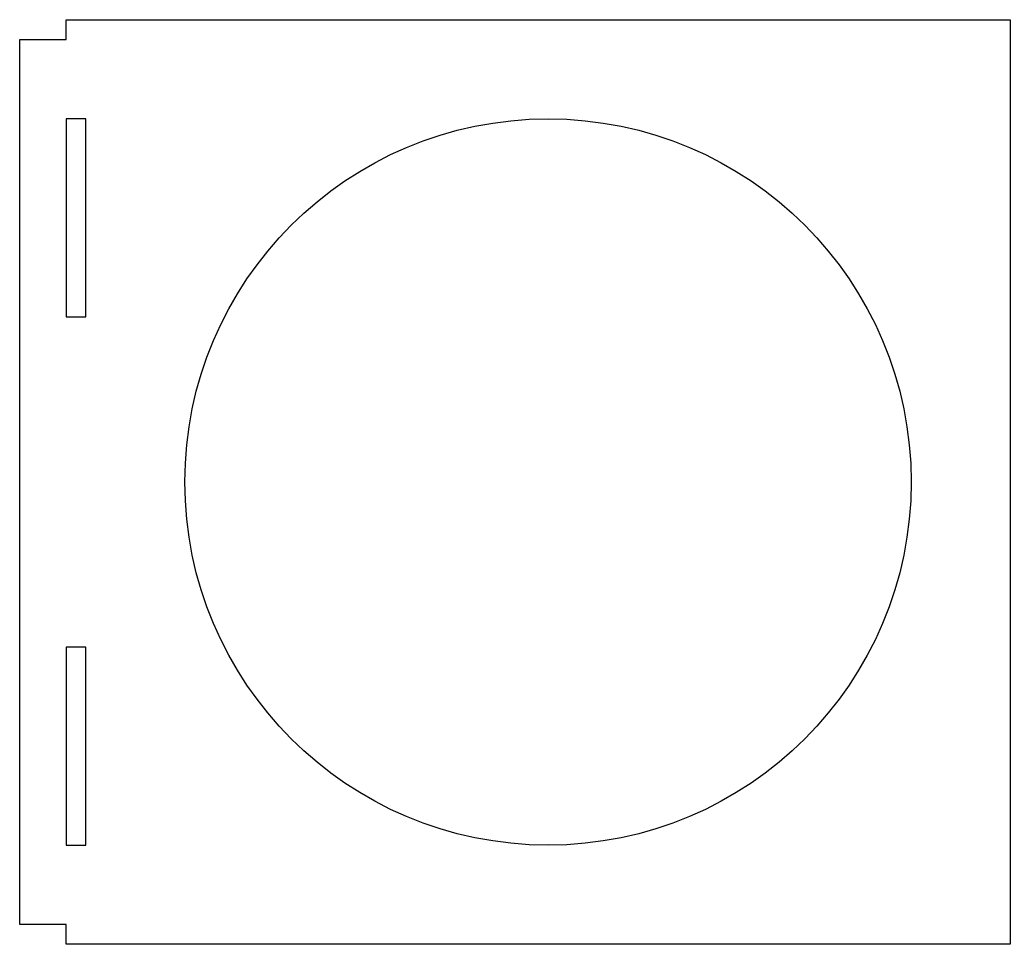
# Model space of a CAD drawing. Header units: millimetres. Extents: x -10 to 140, y -70 to 70.
import ezdxf

# ---------------------------------------------------------------- set-up
doc = ezdxf.new("R2010")
doc.units = ezdxf.units.MM
doc.layers.get('0').update_dxf_attribs({"linetype": 'CONTINUOUS'})

msp = doc.modelspace()

# ---------------------------------------------------------------- linework, layer by layer
for points in [[(140, -70), (-3, -70), (-3, -67), (-10, -67), (-10, 67), (-3, 67), (-3, 70), (140, 70)], [(-3, 25), (0, 25), (0, 55), (-3, 55)], [(-3, -55), (0, -55), (0, -25), (-3, -25)]]:
    msp.add_lwpolyline(points, close=True)
msp.add_circle((70, 0), 55)

doc.saveas('drawing.dxf')
